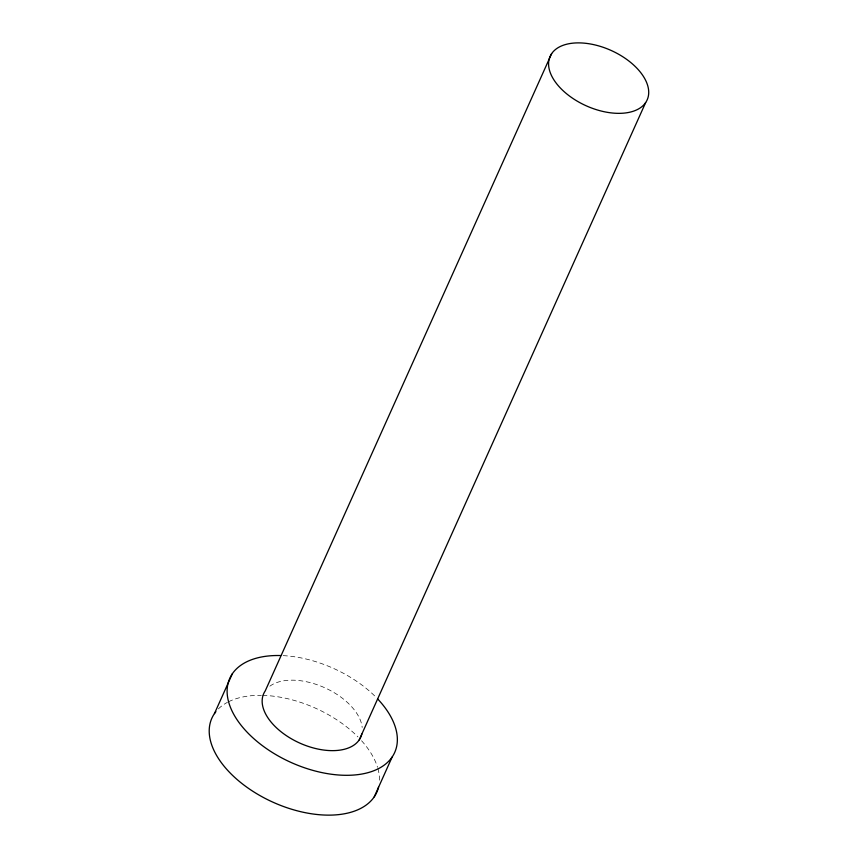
<?xml version="1.0" encoding="UTF-8"?>
<svg xmlns="http://www.w3.org/2000/svg" width="858" height="858" viewBox="0 0 858 858"><rect width="100%" height="100%" fill="white"/><g stroke="black" fill="none" stroke-linecap="round" stroke-linejoin="round"><path stroke-width="0.64" stroke-dasharray="4.29 3.22" d="M218.382 708.89A90.401 51.598 24.2 0 1 227.424 702.337M228.539 701.758A90.401 51.598 24.2 0 1 261.336 695.345M262.698 695.377A90.401 51.598 24.2 0 1 357.936 736.904M361.583 740.754A90.401 51.598 24.2 0 1 377.531 767.288M377.895 768.521A90.401 51.598 24.2 0 1 379.354 782.142M283.151 655.641A90.401 51.598 24.2 0 1 376.737 697.994M269.852 686.185A53.175 30.352 24.2 0 1 324.506 687.644A53.175 30.352 24.2 0 1 362.194 727.466"/><path stroke-width="1.29" d="M214.436 713.609L232.336 673.777M551.64 53.625L265.229 690.915A53.175 30.352 24.2 0 0 299.957 743.167A53.175 30.352 24.2 0 0 361.797 734.083M359.234 739.886L645.645 102.595A53.175 30.352 24.2 0 0 590.111 43.93A53.175 30.352 24.2 0 0 560.177 87.816A53.175 30.352 24.2 0 0 645.645 102.595M374.238 796.857L392.138 757.035M378.593 787A90.401 51.598 24.2 0 1 271.557 801.554A90.401 51.598 24.2 0 1 215.884 711.657M377.627 698.916A90.401 51.598 24.2 0 1 359.609 774.399A90.401 51.598 24.2 0 1 236.937 719.562A90.401 51.598 24.2 0 1 280.598 655.544"/></g></svg>
